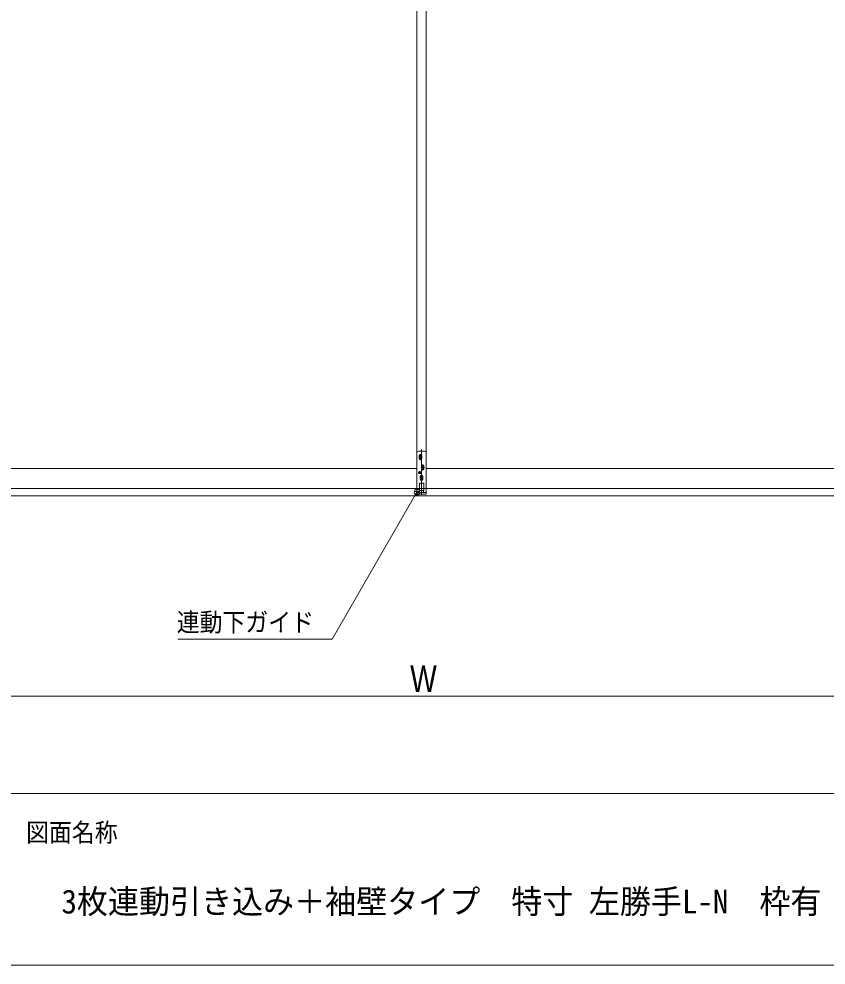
# Model space of a CAD drawing. Units: millimetres, scale not verified. Extents: x -6062 to 6062, y -3045 to 3045.
# Drawn here: x -3915 to -2505, y -2770 to -1116 of the extents above; entities that cross this region are included whole.
import ezdxf
from ezdxf.enums import TextEntityAlignment as Align

# ---------------------------------------------------------------- set-up
doc = ezdxf.new("R2010")
doc.units = ezdxf.units.MM
doc.header["$LTSCALE"] = 20
for name, color, linetype, lineweight in [('0-0_2寸法-1', 7, 'Continuous', 9), ('0-2_2寸法-3', 7, 'Continuous', 9), ('0-3_3一般', 7, 'Continuous', 9), ('0-4_1図面枠', 7, 'Continuous', 9)]:
    doc.layers.add(name, color=color, linetype=linetype, lineweight=lineweight)
doc.styles.add('ＭＳ ゴシック', font='')
doc.styles.add('ＭＳ Ｐゴシック', font='')
doc.styles.get('ＭＳ ゴシック').set_extended_font_data('MS Gothic')
doc.styles.get('ＭＳ Ｐゴシック').set_extended_font_data('MS PGothic')

# ---------------------------------------------------------------- blocks, each defined once
blk = doc.blocks.new('グループ-105')
at = {"layer": '0-4_1図面枠'}
blk.add_line((-80000, -49400), (80000, -49400), dxfattribs=at)
blk.add_lwpolyline([(-80000, 55400), (80000, 55400), (80000, -55400), (-80000, -55400)], close=True, dxfattribs=at)
blk = doc.blocks.new('図面枠')
at = {"layer": '0-4_1図面枠'}
blk.add_blockref('グループ-105', (0, 0), dxfattribs=at)
at = {"layer": '0-4_1図面枠', "style": 'ＭＳ ゴシック', "width": 0.9}
blk.add_text('図面名称', height=650.9, dxfattribs=at).set_placement((-42300.1, -51283.9), align=Align.BOTTOM_LEFT)
blk = doc.blocks.new('グループ-146')
at = {"layer": '0-3_3一般'}
for p, q in [((-28640, -38740), (-28640, 7050)), ((-28640, 7050), (-28640, -38740)), ((-28320, -38740), (-28320, 7050)), ((-28320, 7050), (-28320, -38740)), ((-28480, -37371.7), (-28480, -38958.4)), ((-28580.5, -37642.4), (-28459.5, -37642.4)), ((-28580, -37432.4), (-28380, -37432.4)), ((-28470.5, -37592.4), (-28569.5, -37592.4)), ((-28470.5, -37692.4), (-28569.5, -37692.4)), ((-28565, -37592.4), (-28565, -37692.4)), ((-28520, -37542.9), (-28520, -37641.9)), ((-28520, -37642.9), (-28520, -37741.9)), ((-28475, -37692.4), (-28475, -37592.4)), ((-28320, -37492.4), (-28320, -38934.4)), ((-52000, -38040), (-28640, -38040)), ((-28500.5, -38002.4), (-28379.5, -38002.4)), ((-28390.5, -37952.4), (-28489.5, -37952.4)), ((-28485, -37952.4), (-28485, -38052.4)), ((-28440, -37902.9), (-28440, -38001.9)), ((-28440, -38002.9), (-28440, -38101.9)), ((-28395, -38052.4), (-28395, -37952.4)), ((-28320, -38040), (-4960, -38040)), ((-28493.8, -38182.4), (-28586.2, -38182.4)), ((-28540.5, -38362.4), (-28419.5, -38362.4)), ((-28540, -38136.2), (-28540, -38228.6)), ((-28430.5, -38312.4), (-28529.5, -38312.4)), ((-28525, -38312.4), (-28525, -38412.4)), ((-28390.5, -38052.4), (-28489.5, -38052.4)), ((-28480, -38262.9), (-28480, -38361.9)), ((-28480, -38362.9), (-28480, -38461.9)), ((-28435, -38412.4), (-28435, -38312.4)), ((-28555, -38562.4), (-28555, -38802.4)), ((-28545, -38552.4), (-28415, -38552.4)), ((-28430.5, -38412.4), (-28529.5, -38412.4)), ((-28405, -38802.4), (-28405, -38562.4)), ((-28320, -38740), (-52320, -38740)), ((-4640, -38740), (-28640, -38740)), ((-28540, -38874.4), (-28640, -38874.4)), ((-28405, -38802.4), (-28555, -38802.4)), ((-28550, -38802.4), (-28410, -38802.4)), ((-28550, -38802.4), (-28550, -38874.4)), ((-28544, -38874.4), (-28540, -38874.4)), ((-28416, -38874.4), (-28544, -38874.4)), ((-28320, -38874.4), (-28420, -38874.4)), ((-28420, -38874.4), (-28416, -38874.4))]:
    blk.add_line(p, q, dxfattribs=at)
for points in [[(-28320, -38932.4), (-28640, -38932.4), (-28640, -37492.4)], [(-28410, -38802.4), (-28410, -38874.4), (-28550, -38874.4)]]:
    blk.add_lwpolyline(points, dxfattribs=at)
blk.add_circle((-28540, -38182.4), 42, dxfattribs=at)
for centre, radius, start, end in [((-28580, -37492.4), 60, 90, 180), ((-28520, -37592.4), 45, 0, 180), ((-28520, -37692.4), 45, 180, 0), ((-28380, -37492.4), 60, 0, 90), ((-28440, -37952.4), 45, 0, 180), ((-28480, -38312.4), 45, 0, 180), ((-28440, -38052.4), 45, 180, 0), ((-28545, -38562.4), 10, 90, 180), ((-28480, -38412.4), 45, 180, 0), ((-28415, -38562.4), 10, 0, 90)]:
    blk.add_arc(centre, radius, start, end, dxfattribs=at)
blk = doc.blocks.new('グループ-147')
at = {"layer": '0-3_3一般'}
blk.add_line((-77696.5, -39000), (20903.5, -39000), dxfattribs=at)
blk = doc.blocks.new('グループ-148')
at = {"layer": '0-3_3一般'}
for name in ['グループ-147', 'グループ-146']:
    blk.add_blockref(name, (0, 0), dxfattribs=at)

msp = doc.modelspace()

# ---------------------------------------------------------------- linework, layer by layer
at = {"layer": '0-0_2寸法-1'}
msp.add_line((-841.21, -2300), (-5574.79, -2300), dxfattribs=at)
at = {"layer": '0-2_2寸法-3'}
for p, q in [((-3214.61, -1942.11), (-3224.39, -1942.11)), ((-3215.5, -1946.11), (-3223.5, -1946.11)), ((-3219.33, -1938.11), (-3219.67, -1938.11)), ((-3219.33, -1938.11), (-3219.67, -1938.11))]:
    msp.add_line(p, q, dxfattribs=at)
msp.add_lwpolyline([(-3219.5, -1943.1), (-3367.82, -2200), (-3637.15, -2200)], dxfattribs=at)
msp.add_circle((-3219.5, -1943.1), 5.01, dxfattribs=at)
msp.add_circle((-3219.5, -1943.1), 5.01, dxfattribs=at)

# ---------------------------------------------------------------- block references
at = {"layer": '0-3_3一般', "xscale": 0.05, "yscale": 0.05}
msp.add_blockref('グループ-148', (-1787.5, 0), dxfattribs=at)
at = {"layer": '0-4_1図面枠', "xscale": 0.05, "yscale": 0.05}
msp.add_blockref('図面枠', (-1787.5, 0), dxfattribs=at)

# ---------------------------------------------------------------- texts
at = {"layer": '0-0_2寸法-1', "style": 'ＭＳ Ｐゴシック', "width": 0.8}
msp.add_text('W', height=47.17, dxfattribs=at).set_placement((-3231.46, -2307.07), align=Align.BOTTOM_LEFT)
at = {"layer": '0-2_2寸法-3', "style": 'ＭＳ ゴシック', "width": 0.9}
msp.add_text('連動下ガイド', height=32.55, dxfattribs=at).set_placement((-3639.24, -2196.66), align=Align.BOTTOM_LEFT)
at = {"layer": '0-4_1図面枠', "style": 'ＭＳ ゴシック', "width": 0.95}
msp.add_text('3枚連動引き込み＋袖壁タイプ\u3000特寸 左勝手L-N\u3000枠有', height=41.84, dxfattribs=at).set_placement((-3840.72, -2692.37), align=Align.BOTTOM_LEFT)

doc.saveas('drawing.dxf')
